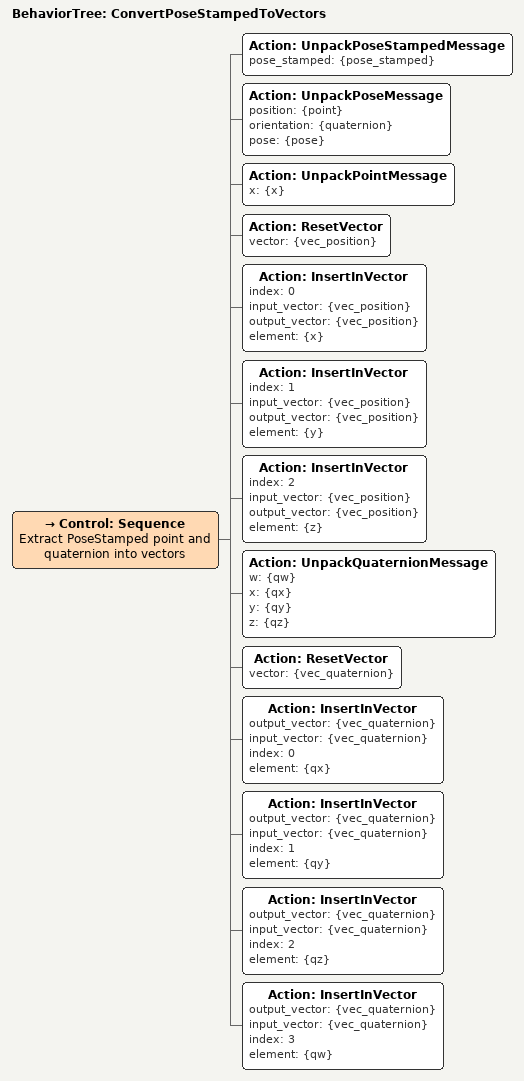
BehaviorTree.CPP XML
<?xml version="1.0" encoding="UTF-8" ?>
<root BTCPP_format="4" main_tree_to_execute="ConvertPoseStampedToVectors">
  <BehaviorTree ID="ConvertPoseStampedToVectors">
    <Control
      ID="Sequence"
      name="Extract PoseStamped point and quaternion into vectors"
    >
      <Action ID="UnpackPoseStampedMessage" pose_stamped="{pose_stamped}" />
      <Action
        ID="UnpackPoseMessage"
        position="{point}"
        orientation="{quaternion}"
        pose="{pose}"
      />
      <Action ID="UnpackPointMessage" x="{x}" />
      <Action ID="ResetVector" vector="{vec_position}" />
      <Action
        ID="InsertInVector"
        index="0"
        input_vector="{vec_position}"
        output_vector="{vec_position}"
        element="{x}"
      />
      <Action
        ID="InsertInVector"
        index="1"
        input_vector="{vec_position}"
        output_vector="{vec_position}"
        element="{y}"
      />
      <Action
        ID="InsertInVector"
        index="2"
        input_vector="{vec_position}"
        output_vector="{vec_position}"
        element="{z}"
      />
      <Action
        ID="UnpackQuaternionMessage"
        w="{qw}"
        x="{qx}"
        y="{qy}"
        z="{qz}"
      />
      <Action ID="ResetVector" vector="{vec_quaternion}" />
      <Action
        ID="InsertInVector"
        output_vector="{vec_quaternion}"
        input_vector="{vec_quaternion}"
        index="0"
        element="{qx}"
      />
      <Action
        ID="InsertInVector"
        output_vector="{vec_quaternion}"
        input_vector="{vec_quaternion}"
        index="1"
        element="{qy}"
      />
      <Action
        ID="InsertInVector"
        output_vector="{vec_quaternion}"
        input_vector="{vec_quaternion}"
        index="2"
        element="{qz}"
      />
      <Action
        ID="InsertInVector"
        output_vector="{vec_quaternion}"
        input_vector="{vec_quaternion}"
        index="3"
        element="{qw}"
      />
    </Control>
  </BehaviorTree>
</root>
